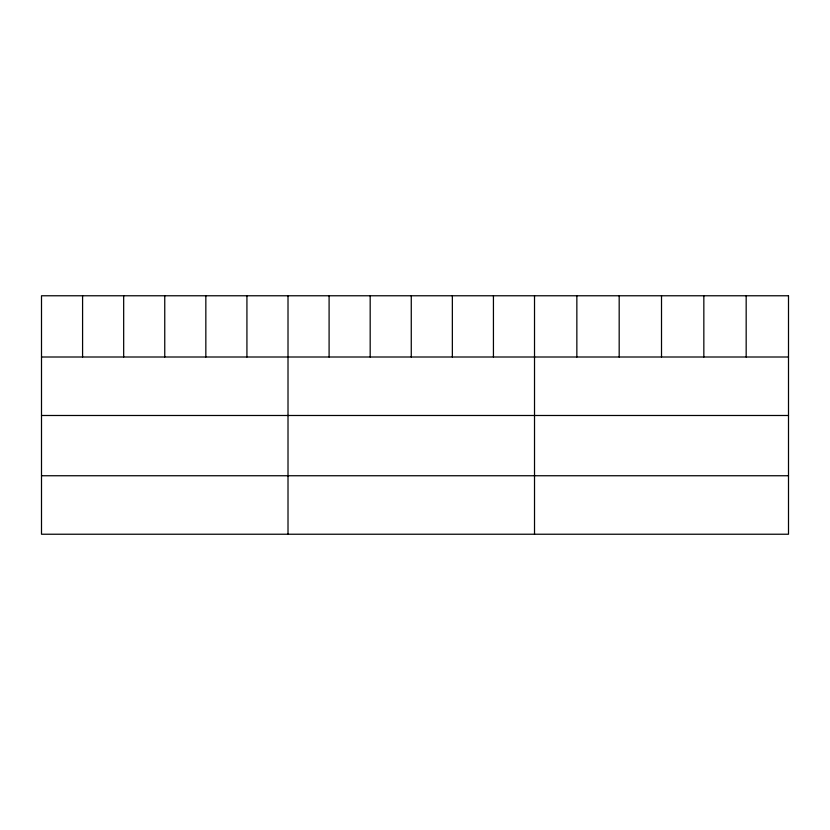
<?xml version="1.0" encoding="UTF-8"?>
<svg xmlns="http://www.w3.org/2000/svg" width="830" height="830" viewBox="0 0 830 830"><rect width="100%" height="100%" fill="white"/><g stroke="black" fill="none" stroke-linecap="round" stroke-linejoin="round"><path stroke-width="1.25" d="M41.5 357.004L788.5 357.004M41.5 415.488L788.5 415.488M41.5 475.746L788.5 475.746M746.17 295.771L746.17 357.004M703.84 295.771L703.84 357.004M661.51 295.771L661.51 357.004M619.18 295.771L619.18 357.004M576.85 295.771L576.85 357.004M534.52 295.771L534.52 534.23M493.435 295.771L493.435 357.004M452.35 295.771L452.35 357.004M411.265 295.771L411.265 357.004M370.18 295.771L370.18 357.004M329.095 295.771L329.095 357.004M288.01 295.771L288.01 534.23M246.925 295.771L246.925 357.004M205.84 295.771L205.84 357.004M164.755 295.771L164.755 357.004M123.67 295.771L123.67 357.004M82.585 295.771L82.585 357.004M788.5 295.771L41.5 295.771L41.5 534.23L788.5 534.23L788.5 295.771"/></g></svg>
